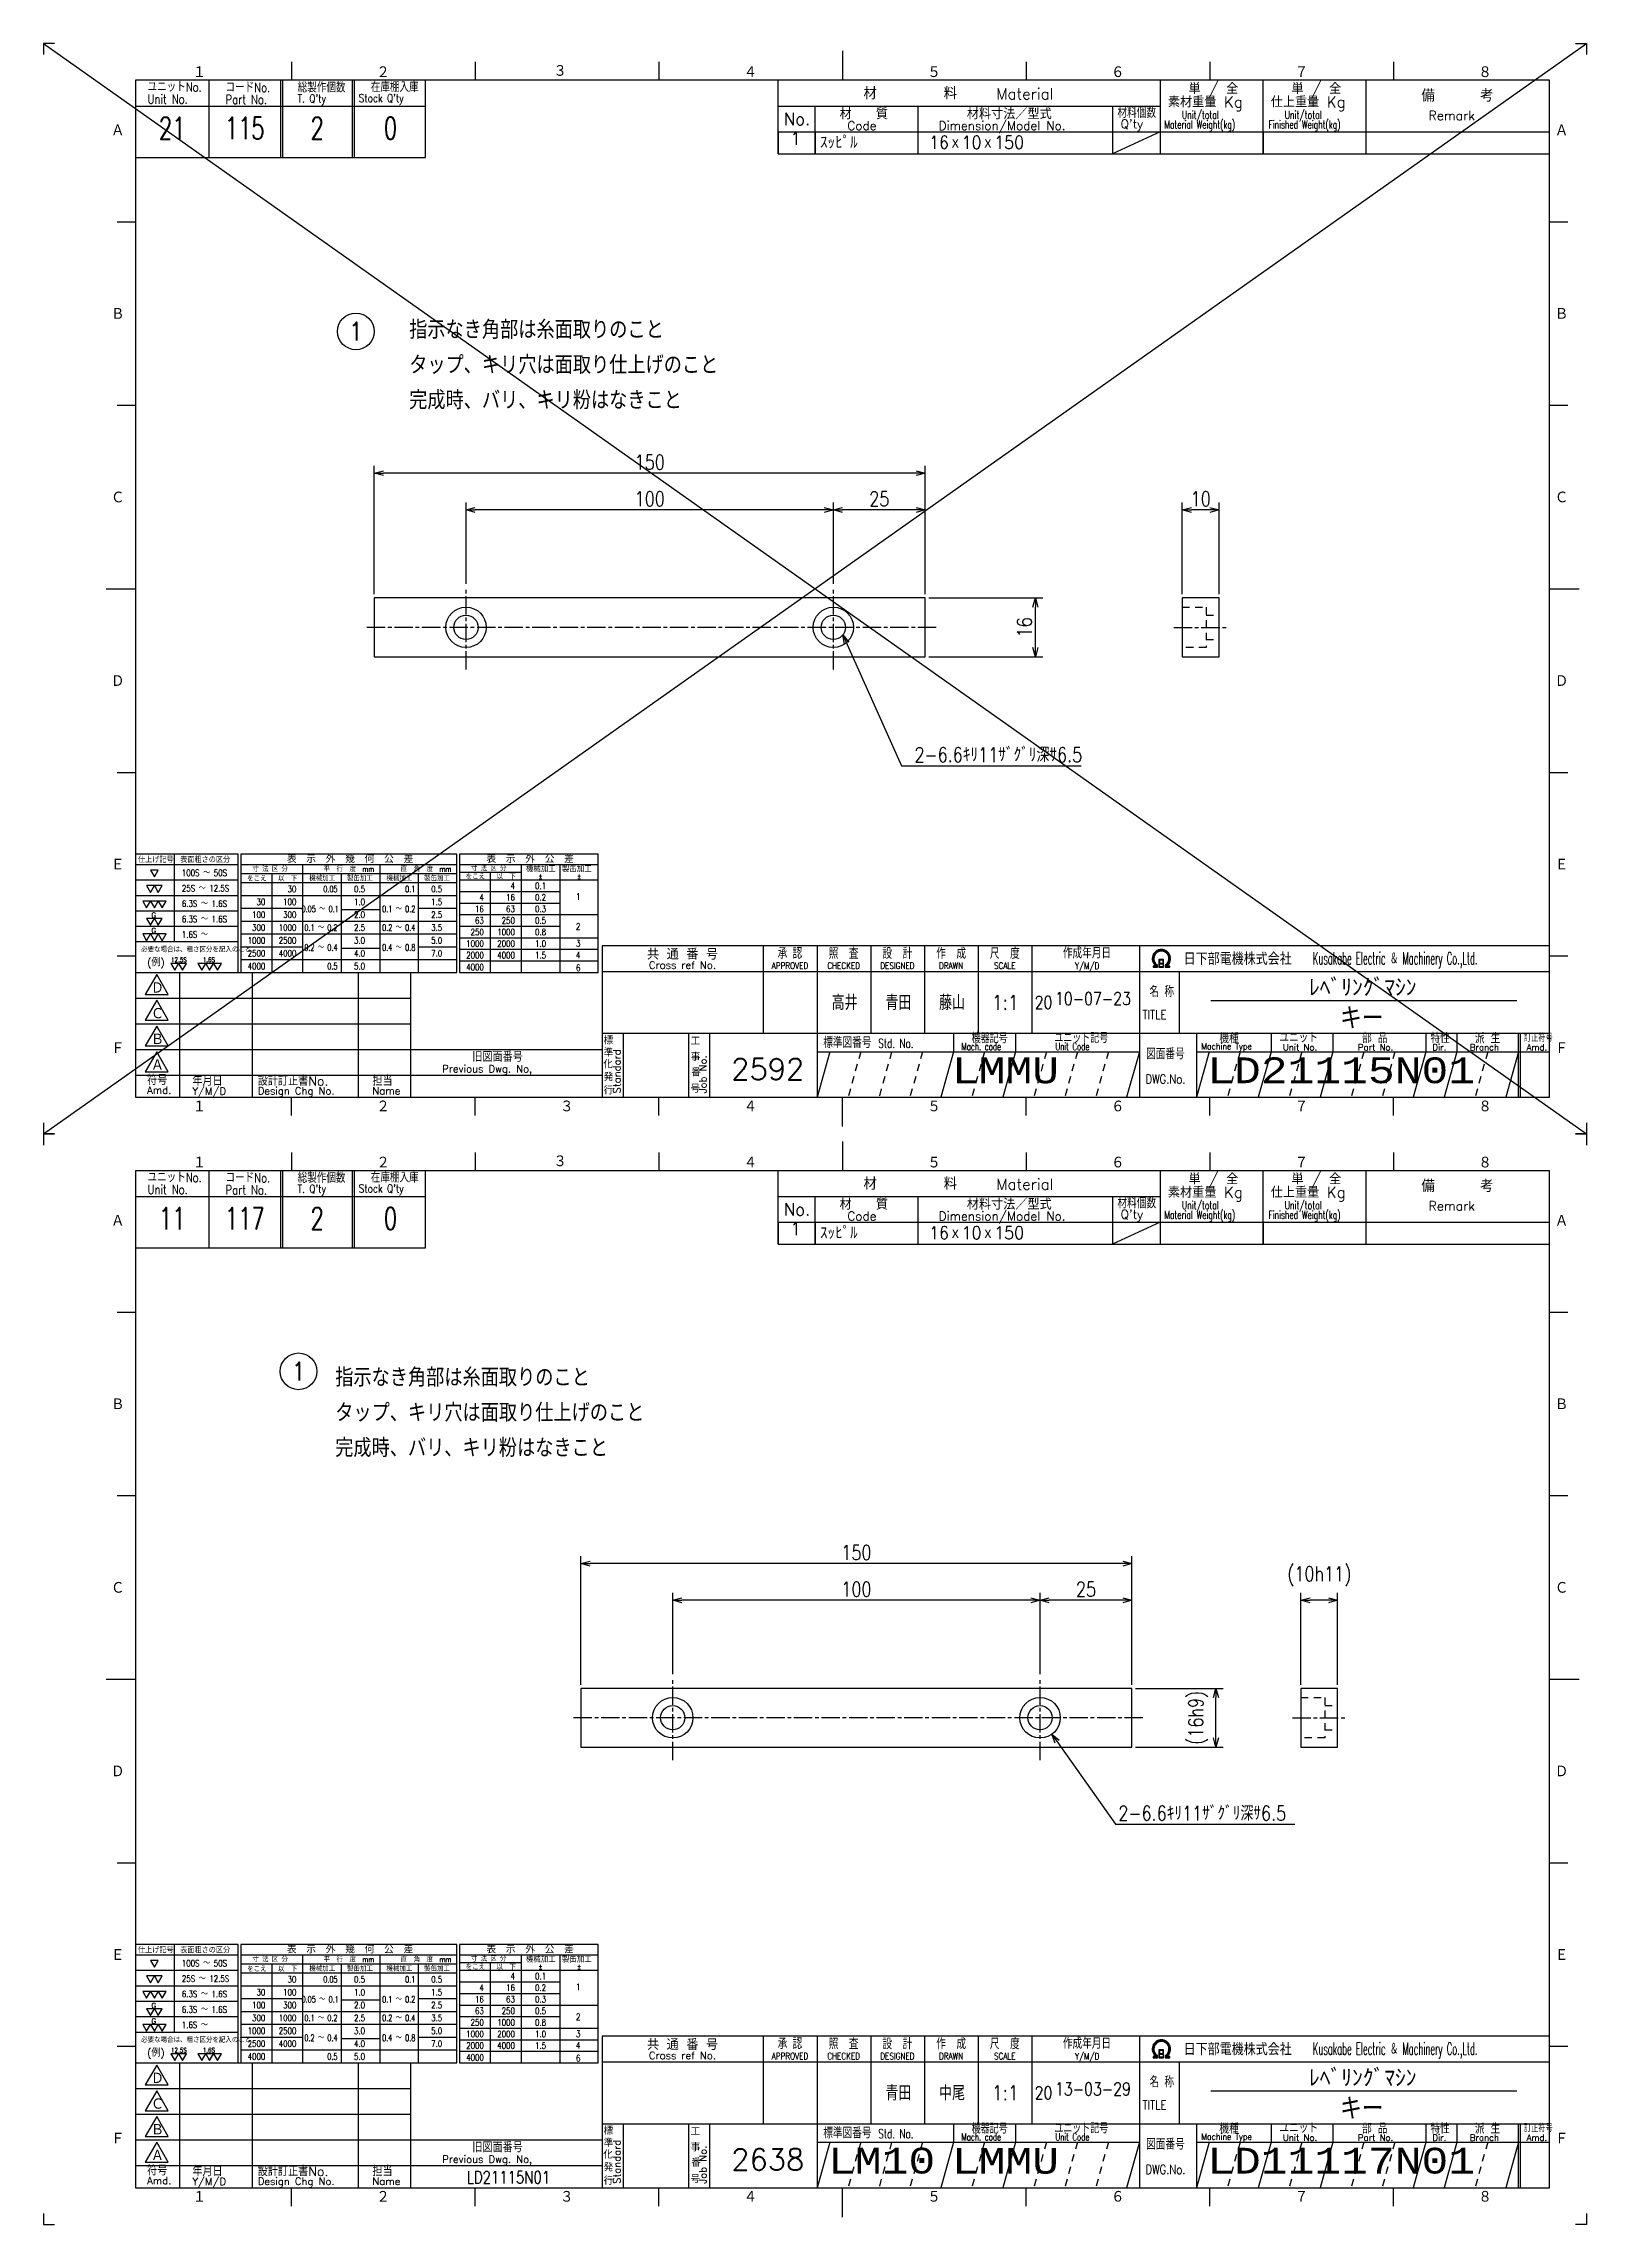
# Model space of a CAD drawing. Extents: x 0 to 420, y 0 to 594.
import ezdxf
from ezdxf.enums import TextEntityAlignment as Align

# ---------------------------------------------------------------- set-up
doc = ezdxf.new("R2010")
doc.units = 0
doc.linetypes.add('GEN3A', pattern=[3.5, 2, -1.5])
doc.linetypes.add('GEN7A', pattern=[7.5, 5, -0.75, 1, -0.75])
doc.layers.get('0').update_dxf_attribs({"linetype": 'CONTINUOUS'})
doc.layers.get('DEFPOINTS').update_dxf_attribs({"linetype": 'CONTINUOUS'})
for name, color, linetype in [('2', 5, 'CONTINUOUS'), ('3A', 6, 'GEN3A'), ('4', 3, 'CONTINUOUS'), ('5', 3, 'CONTINUOUS'), ('6', 52, 'CONTINUOUS'), ('7A', 4, 'GEN7A'), ('RAHM2', 1, 'CONTINUOUS'), ('RAHM3', 52, 'CONTINUOUS')]:
    doc.layers.add(name, color=color, linetype=linetype)
doc.styles.add('DIMENSION', font='monotxt.shx', dxfattribs={"bigfont": 'bigfont.shx'})
doc.styles.get("Standard").update_dxf_attribs({"font": 'romans.shx', "width": 0.8, "bigfont": 'extfont.shx'})
doc.dimstyles.new('GEN-ISO', dxfattribs={"dimtxt": 4, "dimasz": 2.5, "dimexe": 2, "dimexo": 1, "dimgap": 1, "dimtad": 3, "dimdec": 3, "dimrnd": 0.001, "dimdsep": 46, "dimtxsty": 'Standard', "dimblk": 'OPEN30', "dimcen": 0, "dimclrt": 52, "dimadec": 0, "dimazin": 0, "dimtp": 0.1, "dimtm": 0.1, "dimtfac": 0.6, "dimtdec": 3, "dimtmove": 2, "dimatfit": 3, "dimldrblk": 'OPEN30', "dimfxl": 1, "dimarcsym": 0})

# ---------------------------------------------------------------- blocks, each defined once
blk = doc.blocks.new('1A3ﾌﾞﾋﾝ')
at = {"layer": 'RAHM2', "color": 5, "linetype": 'Continuous'}
for p, q in [((3, 297), (0, 297)), ((0, 297), (0, 294)), ((417, 297), (420, 297)), ((420, 297), (420, 294)), ((67.5, 292), (67.5, 287)), ((117.5, 292), (117.5, 287)), ((167.5, 292), (167.5, 287)), ((217.5, 295), (217.5, 287)), ((267.5, 292), (267.5, 287)), ((317.5, 292), (317.5, 287)), ((367.5, 292), (367.5, 287)), ((410, 287), (25, 287)), ((25, 287), (25, 10)), ((104, 266), (104, 287)), ((410, 10), (410, 287)), ((25, 266), (64.5, 266)), ((64.5, 266), (104, 266)), ((20, 248.5), (25, 248.5)), ((410, 248.5), (415, 248.5)), ((20, 198.5), (25, 198.5)), ((410, 198.5), (415, 198.5)), ((17, 148.5), (25, 148.5)), ((410, 148.5), (418, 148.5)), ((20, 98.5), (25, 98.5)), ((410, 98.5), (415, 98.5)), ((20, 48.5), (25, 48.5)), ((410, 48.5), (415, 48.5)), ((25, 10), (410, 10)), ((67.5, 5), (67.5, 10)), ((117.5, 5), (117.5, 10)), ((217.5, 2), (217.5, 10)), ((267.5, 5), (267.5, 10)), ((317.5, 5), (317.5, 10)), ((367.5, 5), (367.5, 10)), ((0, 3), (0, 0)), ((0, 0), (3, 0)), ((420, 0), (417, 0)), ((420, 3), (420, 0))]:
    blk.add_line(p, q, dxfattribs=at)
at = {"layer": 'RAHM2', "color": 7, "linetype": 'Continuous'}
for p, q in [((45, 287), (45, 266)), ((64.5, 287), (64.5, 266)), ((65, 287), (65, 266)), ((84, 287), (84, 266)), ((84.5, 287), (84.5, 266)), ((200, 267), (200, 287)), ((304, 287), (304, 267)), ((332, 267), (332, 287)), ((360, 287), (360, 267)), ((25, 280), (64.5, 280)), ((64.5, 280), (104, 280)), ((200, 280), (304, 280)), ((210, 267), (210, 280)), ((238, 280), (238, 267)), ((291, 280), (291, 267)), ((200, 273), (410, 273)), ((200, 267), (410, 267)), ((195.93, 51.26), (195.93, 27.42)), ((210.55, 51.26), (210.55, 10)), ((225.18, 51.26), (225.18, 27.42)), ((239.8, 51.26), (239.8, 27.42)), ((254.43, 51.26), (254.43, 27.42)), ((269.05, 51.26), (269.05, 27.42)), ((298.3, 51.26), (298.3, 10)), ((25, 44), (100, 44)), ((37, 44), (37, 10)), ((56.8, 44), (56.8, 10)), ((85.6, 44), (85.6, 10)), ((100, 10), (100, 44)), ((152.05, 44.26), (410, 44.26)), ((269.05, 44.26), (269.05, 27.42)), ((298.3, 44.26), (298.3, 44.26)), ((309.17, 44.26), (309.17, 27.42)), ((25, 37), (100, 37)), ((25, 30), (100, 30)), ((152.05, 27.42), (410, 27.42)), ((157.77, 27.42), (157.77, 10)), ((175.59, 27.42), (175.59, 10)), ((181.3, 27.42), (181.3, 10)), ((247.73, 27.42), (247.73, 22.42)), ((264.59, 27.42), (264.59, 22.42)), ((313.83, 27.42), (313.83, 10)), ((334.15, 27.42), (334.15, 22.42)), ((351, 27.42), (351, 22.42)), ((376.29, 27.42), (376.29, 22.42)), ((384.72, 27.42), (384.72, 22.42)), ((401.57, 10), (401.57, 27.42)), ((402.07, 10), (402.07, 27.42)), ((25, 23), (100, 23)), ((100, 23), (152.05, 23)), ((210.55, 22.42), (298.3, 22.42)), ((313.83, 22.42), (410, 22.42)), ((25, 16), (100, 16)), ((100, 16), (152.05, 16)), ((167.5, 5), (167.5, 10))]:
    blk.add_line(p, q, dxfattribs=at)
at = {"layer": 'RAHM2', "color": 3, "linetype": 'Continuous'}
for p, q in [((317.73, 36.35), (401.03, 36.35)), ((214.02, 22.42), (210.55, 10)), ((247.73, 22.42), (244.26, 10)), ((264.59, 22.42), (261.12, 10)), ((298.3, 22.42), (294.83, 10)), ((334.15, 22.42), (330.68, 10)), ((351, 22.42), (347.54, 10)), ((376.29, 22.42), (372.82, 10)), ((384.72, 22.42), (381.25, 10))]:
    blk.add_line(p, q, dxfattribs=at)
at = {"layer": 'RAHM2', "color": 3, "linetype": 'GEN3A'}
for p, q in [((222.44, 22.42), (218.98, 10)), ((230.87, 22.42), (227.41, 10)), ((239.3, 22.42), (235.84, 10)), ((256.16, 22.42), (252.69, 10)), ((273.01, 22.42), (269.55, 10)), ((281.44, 22.42), (277.98, 10)), ((289.87, 22.42), (286.41, 10)), ((325.72, 22.42), (322.25, 10)), ((342.57, 22.42), (339.11, 10)), ((359.43, 22.42), (355.97, 10)), ((367.86, 22.42), (364.39, 10)), ((393.14, 22.42), (389.68, 10))]:
    blk.add_line(p, q, dxfattribs=at)
at = {"layer": 'RAHM2', "color": 5, "linetype": 'Continuous'}
blk.add_lwpolyline([(410, 51.26), (152.05, 51.26), (152.05, 10)], dxfattribs=at)
at = {"layer": 'RAHM2', "color": 7, "linetype": 'Continuous'}
for points in [[(30.79, 43.41), (27.65, 37.97), (33.92, 37.97)], [(30.79, 36.41), (27.65, 30.97), (33.92, 30.97)], [(30.79, 29.41), (27.65, 23.97), (33.92, 23.97)], [(30.79, 22.41), (27.65, 16.97), (33.92, 16.97)]]:
    blk.add_lwpolyline(points, close=True, dxfattribs=at)
for points in [[(302.02, 45.4), (303.22, 45.4), (303.22, 46.01)], [(302.02, 45.58), (302.97, 45.58), (302.97, 45.91)], [(302.72, 45.82), (302.72, 45.75), (302.02, 45.75), (302.02, 45.4)], [(303.62, 47.51), (303.62, 45.4), (304.92, 45.4), (304.92, 47.51), (303.62, 47.51)], [(303.77, 47.36), (303.77, 46.53), (304.77, 46.53), (304.77, 47.36), (303.77, 47.36)], [(304.77, 46.38), (304.77, 45.55), (303.77, 45.55), (303.77, 46.38), (304.77, 46.38)], [(305.32, 45.98), (305.32, 45.4), (306.58, 45.4), (306.58, 45.75), (305.85, 45.75), (305.85, 45.8)], [(305.57, 45.87), (305.57, 45.58), (306.58, 45.58)]]:
    blk.add_lwpolyline(points, dxfattribs=at)
at = {"layer": 'RAHM2', "color": 3, "linetype": 'Continuous'}
for points in [[(317.29, 22.42), (313.83, 10)], [(401.57, 22.42), (401.57, 22.42), (398.11, 10)]]:
    blk.add_lwpolyline(points, dxfattribs=at)
at = {"layer": 'RAHM2', "color": 7, "linetype": 'Continuous'}
for radius, start, end in [(2.5, 308.27062, 230.89517), (2.28, 303.99488, 234.40132), (2.06, 299.8294, 238.47562)]:
    blk.add_arc((304.3, 47.76), radius, start, end, dxfattribs=at)
at = {"layer": 'RAHM2', "color": 5, "linetype": 'Continuous'}
blk.add_text('３', height=3.31, dxfattribs=at).set_placement((140.6, 289.58), align=Align.MIDDLE)
at = {"layer": 'RAHM2', "color": 7, "linetype": 'Continuous'}
for s, height, width, p in [('ユニットNo.', 2.5, 0.8, (28.29, 283.92)), ('コードNo.', 2.5, 0.8, (49.52, 283.81)), ('総製作個数', 2.5, 0.8, (69.17, 283.72)), ('在庫棚入庫', 2.5, 0.8, (89.08, 283.82)), ('Unit No.', 2.5, 0.8, (28.29, 280.64)), ('Part No.', 2.5, 0.8, (49.52, 280.53)), ("T. Q'ty", 2.2, 0.8, (69.17, 280.96)), ("Stock Q'ty", 2.2, 0.8, (85.8, 281.06)), ('材料個数', 3, 0.8, (292.32, 276.75)), ('Material Weight(kg)', 2.2, 0.68, (305.1, 273.86)), ('Unit/total', 2.2, 0.7, (309.86, 276.49)), ('Finished Weight(kg)', 2.2, 0.68, (333.46, 273.86)), ('Unit/total', 2.2, 0.7, (337.86, 276.49)), ('作成年月日', 3, 0.7, (277.49, 47.82)), ('Kusakabe Electric ＆ Machinery Co.,Ltd.', 3.3108, 0.5, (345.56, 46.19)), ('Y/M/D', 1.8, 0.8, (280.79, 44.87)), ('20', 3.5, 0.8, (269.81, 34.08)), ('名 称', 3, 0.7, (301.06, 37.33)), ('TITLE', 2.5, 0.8, (299.18, 31.25)), ('標準図番号', 3, 0.7, (212.26, 23.44)), ('Std. No.', 2.5, 0.7, (227.23, 23.44)), ('Mach. code', 2, 0.7, (249.86, 22.83)), ('機器記号', 2.5, 0.7, (252.65, 24.77)), ('ユニット記号', 2.5, 0.7, (275.14, 24.85)), ('Unit Code', 2, 0.7, (275.45, 22.83)), ('Machine Type', 1.7, 0.9, (315.15, 23.05)), ('訂正符号', 2, 0.7, (403.01, 25.16)), ('図面番号', 3, 0.7, (300.15, 20.37))]:
    blk.add_text(s, height=height, dxfattribs=dict(at, width=width)).set_placement(p)
at = {"layer": 'RAHM2', "color": 5, "linetype": 'Continuous'}
for s, p in [('１', (40.6, 287.58)), ('２', (90.6, 287.58)), ('４', (190.6, 287.58)), ('５', (240.6, 287.58)), ('６', (290.6, 287.58)), ('７', (340.6, 287.58)), ('８', (390.6, 287.58)), ('Ａ', (18.36, 271.74)), ('Ａ', (411.44, 271.74)), ('Ｂ', (18.36, 221.74)), ('Ｂ', (411.44, 221.74)), ('Ｃ', (18.36, 171.74)), ('Ｃ', (411.44, 171.74)), ('Ｄ', (18.36, 121.74)), ('Ｄ', (411.44, 121.74)), ('Ｅ', (18.36, 71.74)), ('Ｅ', (411.44, 71.74)), ('Ｆ', (18.36, 21.74)), ('Ｆ', (411.44, 21.74)), ('１', (40.6, 5.87)), ('２', (90.6, 5.87)), ('３', (140.6, 5.87)), ('４', (190.6, 5.87)), ('５', (240.6, 5.87)), ('６', (290.6, 5.87)), ('７', (340.6, 5.87)), ('８', (390.6, 5.87))]:
    blk.add_text(s, height=3.31, dxfattribs=at).set_placement(p)
at = {"layer": 'RAHM2', "color": 7, "linetype": 'Continuous'}
for s, height, p in [('材\u3000\u3000\u3000\u3000\u3000料', 3.311, (223.18, 281.82)), ('単 / 全', 3, (311.71, 283.26)), ('単 / 全', 3, (339.71, 283.26)), ('材\u3000\u3000質', 3, (216.68, 276.39)), ('材料寸法／型式', 3, (251.33, 276.39)), ('Material', 3, (259.34, 281.82)), ('素材重量 Kg', 3, (306.08, 279.63)), ('仕上重量 Kg', 3, (334.08, 279.63)), ('備     考', 3.311, (375.08, 281.21)), ('No.', 3.311, (201.5, 274.82)), ('Code', 2.4, (218.82, 273.45)), ('Dimension/Model No.', 2.4, (243.65, 273.45)), ("Q'ty", 2.4, (293.19, 273.93)), ('Remark', 2.5, (377.03, 276.16)), ('Ｄ', 3.2, (29.23, 38.2)), ('Ｃ', 3.2, (29.23, 31.2)), ('Ｂ', 3.2, (29.23, 24.2)), ('標', 2, (152.44, 24.43)), ('工', 2, (176.15, 24.24)), ('機種', 2.4, (320.08, 24.76)), ('ユニット', 2.4, (336.39, 24.96)), ('Unit No.', 1.7, (337.39, 22.76)), ('Part No.', 1.7, (357.81, 22.76)), ('部 品', 2.4, (358.93, 24.79)), ('特性', 2.4, (377.55, 24.78)), ('Dir.', 1.7, (378.09, 22.76)), ('Branch', 1.7, (388.28, 22.76)), ('派 生', 2.4, (389.65, 24.72)), ('Amd.', 1.7, (403.74, 22.76)), ('Ａ', 3.2, (29.23, 17.2)), ('Previous Dwg. No,', 2, (108.5, 16.75)), ('旧図面番号', 2.5, (116.71, 19.69)), ('化', 2, (152.37, 17.95)), ('準', 2, (152.47, 21.11)), ('事', 2, (176.17, 19.92)), ('番', 2, (176.31, 15.76)), ('Amd.', 2, (28.17, 10.93)), ('符号', 2.5, (28.17, 13.37)), ('Y/M/D', 2, (40.49, 10.7)), ('年月日', 2.5, (40.49, 13.14)), ('設計訂正書No.', 2.5, (58.29, 13.18)), ('Design Chg No.', 2, (58.29, 10.75)), ('担当', 2.5, (89.5, 13.18)), ('Name', 2, (89.5, 10.75)), ('行', 2, (152.46, 10.82)), ('発', 2, (152.46, 14.47)), ('号', 2, (176.11, 11.28))]:
    blk.add_text(s, height=height, dxfattribs=at).set_placement(p)
for s, height, p in [('共 通 番 号', 3, (173.93, 49.14)), ('Cross ref No.', 2, (173.93, 46.01))]:
    blk.add_text(s, height=height, dxfattribs=at).set_placement(p, align=Align.MIDDLE)
for s, height, width, p in [('承 認', 3, 0.7, (203.18, 49.35)), ('照  査', 3, 0.7, (217.8, 49.35)), ('設  計', 3, 0.7, (232.43, 49.35)), ('作  成', 3, 0.7, (247.05, 49.35)), ('尺  度', 3, 0.7, (261.67, 49.35)), ('APPROVED', 1.8, 0.8, (203.18, 45.85)), ('CHECKED', 1.8, 0.8, (217.8, 45.85)), ('DESIGNED', 1.8, 0.8, (232.43, 45.85)), ('DRAWN', 1.8, 0.8, (247.05, 45.85)), ('SCALE', 1.8, 0.8, (261.67, 45.85)), ('DWG.No.', 2.5, 0.8, (305.41, 14.96))]:
    blk.add_text(s, height=height, dxfattribs=dict(at, width=width)).set_placement(p, align=Align.MIDDLE)
at = {"layer": 'RAHM2', "color": 7, "linetype": 'Continuous', "width": 0.844147}
blk.add_text('日下部電機株式会社', height=3.311, dxfattribs=at).set_placement((310.35, 46.06), (339.79, 46.06), align=Align.FIT)
at = {"layer": 'RAHM2', "color": 7, "linetype": 'Continuous'}
for s, p in [('Standard', (157.07, 11.05)), ('Job No.', (180.5, 11.05))]:
    blk.add_text(s, height=2, rotation=90, dxfattribs=at).set_placement(p)
at = {"layer": 'RAHM2', "color": 5, "linetype": 'Continuous', "width": 0.7}
for tag, p in [('HEADER3', (35, 274.01)), ('HEADER4', (54.75, 274)), ('HEADER15', (74.49, 274)), ('HEADER16', (94.43, 274))]:
    blk.add_attdef(tag, text='', height=6, dxfattribs=at).set_placement(p, align=Align.MIDDLE)
at = {"layer": 'RAHM2', "color": 7, "linetype": 'Continuous'}
blk.add_attdef('HEADER5', text='', height=2.5, dxfattribs=at).set_placement((63.69, 267.1), align=Align.BOTTOM_RIGHT)
for tag, height, width, p in [('HEADER25', 3.2, 0.63, (46.91, 40.38)), ('HEADER23', 3.33, 0.8, (71.4, 40.2)), ('HEADER24', 3.5, 0.8, (92.57, 40.22)), ('HEADER1', 5, 0.9, (359.12, 40.15)), ('HEADER7', 5, 0.8, (174.38, 35.8)), ('GEN-TITLE-SCA', 4, 0.85, (261.79, 35.85)), ('HEADER22', 3.2, 0.63, (46.91, 33.38)), ('HEADER20', 3.33, 0.8, (71.4, 33.2)), ('HEADER21', 3.5, 0.8, (92.57, 33.22)), ('HEADER2', 6, 0.9, (358.89, 31.68)), ('HEADER19', 3.2, 0.63, (46.91, 26.38)), ('HEADER17', 3.33, 0.8, (71.4, 26.2)), ('HEADER18', 3.5, 0.8, (92.57, 26.22)), ('HEADER11', 3.2, 0.63, (46.91, 19.38)), ('HEADER9', 3.33, 0.8, (71.4, 19.2)), ('HEADER10', 3.5, 0.8, (92.57, 19.22)), ('HEADER14', 3.31, 0.8, (126.54, 12.82))]:
    blk.add_attdef(tag, text='', height=height, dxfattribs=dict(at, width=width)).set_placement(p, align=Align.MIDDLE)
at = {"layer": 'RAHM2', "color": 7, "linetype": 'Continuous', "width": 0.8}
blk.add_attdef('GEN-TITLE-DAT', text='', height=3.5, dxfattribs=at).set_placement((275.35, 34.1), align=Align.BOTTOM_LEFT)
at = {"layer": 'RAHM2', "color": 5, "linetype": 'Continuous'}
blk.add_attdef('HEADER6', text='', height=5.8, dxfattribs=at).set_placement((207.09, 13.03), align=Align.BOTTOM_RIGHT)
at = {"layer": 'RAHM2', "color": 5, "linetype": 'Continuous', "style": 'DIMENSION', "width": 1.2}
for tag, p in [('HEADER13', (213.56, 11.75)), ('HEADER12', (247.26, 11.72)), ('GEN-TITLE-DWG', (316.79, 11.74))]:
    blk.add_attdef(tag, text='', height=7.02, dxfattribs=at).set_placement(p, align=Align.BOTTOM_LEFT)
at = {"layer": 'RAHM2', "color": 5, "linetype": 'Continuous', "style": 'DIMENSION'}
blk.add_attdef('HEADER8', text='', height=7.02, dxfattribs=at).set_placement((408.58, 11.71), align=Align.BOTTOM_RIGHT)
blk = doc.blocks.new('_Open30')
at = {"color": 0, "linetype": 'ByBlock', "lineweight": -2}
for p, q in [((-1, 0.27), (0, 0)), ((0, 0), (-1, -0.27)), ((0, 0), (-1, 0))]:
    blk.add_line(p, q, dxfattribs=at)
blk = doc.blocks.new('*D4')
at = {"layer": '5', "color": 0, "lineweight": -2, "transparency": 16777216}
for p, q in [((342.28, 147), (342.28, 172)), ((349.78, 170), (344.78, 170)), ((352.28, 147), (352.28, 172))]:
    blk.add_line(p, q, dxfattribs=at)
at = {"layer": 'DEFPOINTS', "color": 0, "transparency": 16777216}
for p in [(342.28, 170), (342.28, 146), (352.28, 146)]:
    blk.add_point(p, dxfattribs=at)
at = {"layer": '5', "color": 0, "lineweight": -2, "transparency": 16777216, "xscale": 2.5, "yscale": 2.5, "zscale": 2.5, "rotation": 180}
blk.add_blockref('_Open30', (342.28, 170), dxfattribs=at)
at = {"layer": '5', "color": 0, "lineweight": -2, "transparency": 16777216, "xscale": 2.5, "yscale": 2.5, "zscale": 2.5}
blk.add_blockref('_Open30', (352.28, 170), dxfattribs=at)
at = {"layer": '5', "color": 52, "transparency": 16777216, "insert": (347.28, 176.55), "char_height": 4, "attachment_point": 5}
blk.add_mtext('(10h11)', dxfattribs=at)
blk = doc.blocks.new('*D5')
at = {"layer": '5', "color": 0, "lineweight": -2, "transparency": 16777216}
for p, q in [((297.27, 146), (321.15, 146)), ((319.15, 132.5), (319.15, 143.5)), ((297.27, 130), (321.15, 130))]:
    blk.add_line(p, q, dxfattribs=at)
at = {"layer": 'DEFPOINTS', "color": 0, "transparency": 16777216}
for p in [(296.27, 146), (319.15, 146), (296.27, 130)]:
    blk.add_point(p, dxfattribs=at)
at = {"layer": '5', "color": 0, "lineweight": -2, "transparency": 16777216, "xscale": 2.5, "yscale": 2.5, "zscale": 2.5}
for p, rotation in [((319.15, 146), 90), ((319.15, 130), 270)]:
    blk.add_blockref('_Open30', p, dxfattribs=dict(at, rotation=rotation))
at = {"layer": '5', "color": 52, "transparency": 16777216, "insert": (314.32, 138), "char_height": 4, "attachment_point": 5, "rotation": 90}
blk.add_mtext('(16h9)', dxfattribs=at)
blk = doc.blocks.new('*D6')
at = {"layer": '5', "color": 0, "lineweight": -2, "transparency": 16777216}
for p, q in [((271.27, 149.85), (271.27, 172)), ((293.77, 170), (273.77, 170)), ((296.27, 147), (296.27, 172))]:
    blk.add_line(p, q, dxfattribs=at)
at = {"layer": 'DEFPOINTS', "color": 0, "transparency": 16777216}
for p in [(271.27, 170), (271.27, 148.85), (296.27, 146)]:
    blk.add_point(p, dxfattribs=at)
at = {"layer": '5', "color": 0, "lineweight": -2, "transparency": 16777216, "xscale": 2.5, "yscale": 2.5, "zscale": 2.5, "rotation": 180}
blk.add_blockref('_Open30', (271.27, 170), dxfattribs=at)
at = {"layer": '5', "color": 0, "lineweight": -2, "transparency": 16777216, "xscale": 2.5, "yscale": 2.5, "zscale": 2.5}
blk.add_blockref('_Open30', (296.27, 170), dxfattribs=at)
at = {"layer": '5', "color": 52, "transparency": 16777216, "insert": (283.77, 173), "char_height": 4, "attachment_point": 5}
blk.add_mtext('25', dxfattribs=at)
blk = doc.blocks.new('*D7')
at = {"layer": '5', "color": 0, "lineweight": -2, "transparency": 16777216}
for p, q in [((171.27, 149.85), (171.27, 172)), ((268.77, 170), (173.77, 170))]:
    blk.add_line(p, q, dxfattribs=at)
at = {"layer": 'DEFPOINTS', "color": 0, "transparency": 16777216}
for p in [(171.27, 170), (171.27, 148.85), (271.27, 148.85)]:
    blk.add_point(p, dxfattribs=at)
at = {"layer": '5', "color": 0, "lineweight": -2, "transparency": 16777216, "xscale": 2.5, "yscale": 2.5, "zscale": 2.5, "rotation": 180}
blk.add_blockref('_Open30', (171.27, 170), dxfattribs=at)
at = {"layer": '5', "color": 0, "lineweight": -2, "transparency": 16777216, "xscale": 2.5, "yscale": 2.5, "zscale": 2.5}
blk.add_blockref('_Open30', (271.27, 170), dxfattribs=at)
at = {"layer": '5', "color": 52, "transparency": 16777216, "insert": (221.27, 173), "char_height": 4, "attachment_point": 5}
blk.add_mtext('100', dxfattribs=at)
blk = doc.blocks.new('*D8')
at = {"layer": '5', "color": 0, "lineweight": -2, "transparency": 16777216}
for p, q in [((146.27, 147), (146.27, 182)), ((293.77, 180), (148.77, 180)), ((296.27, 147), (296.27, 182))]:
    blk.add_line(p, q, dxfattribs=at)
at = {"layer": 'DEFPOINTS', "color": 0, "transparency": 16777216}
for p in [(146.27, 180), (146.27, 146), (296.27, 146)]:
    blk.add_point(p, dxfattribs=at)
at = {"layer": '5', "color": 0, "lineweight": -2, "transparency": 16777216, "xscale": 2.5, "yscale": 2.5, "zscale": 2.5, "rotation": 180}
blk.add_blockref('_Open30', (146.27, 180), dxfattribs=at)
at = {"layer": '5', "color": 0, "lineweight": -2, "transparency": 16777216, "xscale": 2.5, "yscale": 2.5, "zscale": 2.5}
blk.add_blockref('_Open30', (296.27, 180), dxfattribs=at)
at = {"layer": '5', "color": 52, "transparency": 16777216, "insert": (221.27, 183), "char_height": 4, "attachment_point": 5}
blk.add_mtext('150', dxfattribs=at)
blk = doc.blocks.new('STDBUHIN')
at = {"color": 7}
for p, q in [((0, 0), (0, -6)), ((10, 0), (10, -6)), ((38, 0), (38, -6)), ((91, 0), (91, -6)), ((104, 0), (104, -6)), ((132, 0), (132, -6)), ((160, 0), (160, -6)), ((0, -6), (210, -6))]:
    blk.add_line(p, q, dxfattribs=at)
at = {"layer": 'RAHM3', "color": 7, "width": 0.9}
for tag, p in [('1GENST', (4.710911, -4.609434)), ('4GENST', (96.434633, -4.658422)), ('5GENST', (118, -4.729)), ('6GENST', (146, -4.729))]:
    blk.add_attdef(tag, text='', height=3.5, dxfattribs=at).set_placement(p, align=Align.BOTTOM_CENTER)
at = {"layer": 'RAHM3', "color": 7}
for tag, p, width in [('2GENST', (11.373533, -4.658422), 0.8), ('3GENST', (41.070972, -4.658422), 0.8), ('7GENST', (162.759538, -4.671383), 0.9)]:
    blk.add_attdef(tag, p, '', height=3.5, dxfattribs=dict(at, width=width))
blk = doc.blocks.new('GENBALLOON1')
blk.add_circle((0, 0), 5)
at = {"flags": 1}
blk.add_attdef('GEN_PARENT', text='', height=2.5, dxfattribs=at).set_placement((0, 0), align=Align.MIDDLE)
blk.add_attdef('REF_NO', text='', height=3.5).set_placement((0, 0), align=Align.MIDDLE)
at = {"color": 7, "flags": 1}
for tag, p in [('5GENINF', (6.43, 0.96)), ('6GENINF', (6.43, 0.63)), ('7GENINF', (6.43, 0.3)), ('8GENINF', (6.43, -0.04)), ('9GENINF', (6.43, -0.37)), ('3GENINF', (6.43, -2.34)), ('4GENINF', (6.43, -2.67)), ('20GENINF', (6.43, -4.7)), ('21GENINF', (6.43, -5.04)), ('22GENINF', (6.43, -5.37)), ('10GENINF', (6.43, -0.7)), ('11GENINF', (6.43, -1)), ('12GENINF', (6.43, -1.34)), ('13GENINF', (6.43, -1.67)), ('14GENINF', (6.43, -2)), ('15GENINF', (6.43, -3)), ('16GENINF', (6.43, -3.34)), ('17GENINF', (6.43, -3.7)), ('18GENINF', (6.43, -4.04)), ('19GENINF', (6.43, -4.37))]:
    blk.add_attdef(tag, p, '', height=0.2, dxfattribs=at)
blk = doc.blocks.new('A$C5A681D18')
for p, q in [((10.5, 32.2), (10.5, 8.4)), ((0, 29.4), (28, 29.4)), ((28.7, 29.4), (87.5, 29.4)), ((28.7, 26.95), (87.5, 26.95)), ((28.7, 24.5), (87.5, 24.5)), ((37.1, 26.95), (37.1, 0)), ((45.5, 29.4), (45.5, 0)), ((56, 26.95), (56, 0)), ((66.5, 29.4), (66.5, 0)), ((77, 26.95), (77, 0)), ((88.2, 29.4), (126, 29.4)), ((88.2, 27.3), (105, 27.3)), ((88.2, 25.2), (126, 25.2)), ((96.6, 27.3), (96.6, 0)), ((105, 29.4), (105, 0)), ((115.5, 29.4), (115.5, 0)), ((0, 8.4), (28, 8.4))]:
    blk.add_line(p, q)
for points in [[(5.16, 26.02), (6.22, 27.86), (4.1, 27.86), (5.16, 26.02)], [(3.04, 17.62), (4.1, 19.46), (1.98, 19.46), (3.04, 17.62)], [(4.1, 21.82), (5.16, 23.66), (3.04, 23.66), (4.1, 21.82)], [(5.16, 17.62), (6.22, 19.46), (4.1, 19.46), (5.16, 17.62)], [(6.22, 21.82), (7.28, 23.66), (5.16, 23.66), (6.22, 21.82)], [(7.28, 17.62), (8.35, 19.46), (6.22, 19.46), (7.28, 17.62)], [(4.1, 12.86), (5.16, 14.69), (3.04, 14.69), (4.1, 12.86)], [(6.22, 12.86), (7.28, 14.69), (5.16, 14.69), (6.22, 12.86)], [(3.04, 8.66), (4.1, 10.49), (1.98, 10.49), (3.04, 8.66)], [(5.16, 8.66), (6.22, 10.49), (4.1, 10.49), (5.16, 8.66)], [(7.28, 8.66), (8.35, 10.49), (6.22, 10.49), (7.28, 8.66)], [(10.7, 0.61), (11.76, 2.45), (9.63, 2.45), (10.7, 0.61)], [(12.82, 0.61), (13.88, 2.45), (11.76, 2.45), (12.82, 0.61)], [(18.07, 0.61), (19.13, 2.45), (17.01, 2.45), (18.07, 0.61)], [(20.19, 0.61), (21.26, 2.45), (19.13, 2.45), (20.19, 0.61)], [(22.32, 0.61), (23.38, 2.45), (21.26, 2.45), (22.32, 0.61)]]:
    blk.add_lwpolyline(points, close=True)
at = {"layer": '2'}
for points in [[(0, 0), (28, 0), (28, 32.2), (0, 32.2)], [(28.7, 0), (87.5, 0), (87.5, 32.2), (28.7, 32.2)], [(88.2, 0), (126, 0), (126, 32.2), (88.2, 32.2)]]:
    blk.add_lwpolyline(points, close=True, dxfattribs=at)
at = {"layer": '4'}
for p, q in [((0, 25.2), (28, 25.2)), ((0, 21), (28, 21)), ((28.7, 21), (87.5, 21)), ((88.2, 22.05), (115.5, 22.05)), ((88.2, 18.9), (115.5, 18.9)), ((0, 16.8), (28, 16.8)), ((0, 12.6), (28, 12.6)), ((28.7, 17.5), (45.5, 17.5)), ((28.7, 14), (87.5, 14)), ((56, 17.15), (66.5, 17.15)), ((77, 17.5), (87.5, 17.5)), ((88.2, 15.75), (126, 15.75)), ((88.2, 12.6), (115.5, 12.6)), ((28.7, 10.5), (87.5, 10.5)), ((28.7, 7), (45.5, 7)), ((56, 6.65), (66.5, 6.65)), ((77, 7), (87.5, 7)), ((88.2, 9.45), (126, 9.45)), ((88.2, 6.3), (126, 6.3)), ((28.7, 3.5), (87.5, 3.5)), ((88.2, 3.15), (126, 3.15))]:
    blk.add_line(p, q, dxfattribs=at)
at = {"width": 0.9}
for s, height, p in [('仕上げ記号', 1.54, (5.53, 29.91)), ('表面粗さの区分', 1.54, (18.98, 29.91)), ('をこえ', 1.4, (33.04, 24.85)), ('寸 法 区 分', 1.4, (36.67, 27.45)), ('以\u3000下', 1.4, (41.44, 24.85)), ('機械加工', 1.4, (50.85, 24.93)), ('平\u3000行\u3000度\u3000mm', 1.4, (58.11, 27.45)), ('製缶加工', 1.4, (61.11, 24.93)), ('機械加工', 1.4, (71.85, 24.93)), ('直\u3000角\u3000度\u3000mm', 1.4, (79.11, 27.45)), ('製缶加工', 1.4, (82.11, 24.93)), ('をこえ', 1.4, (92.54, 25.38)), ('寸 法 区 分', 1.4, (96.17, 27.62)), ('以\u3000下', 1.4, (100.94, 25.38)), ('機械加工', 1.61, (110.35, 27.35)), ('%%P', 1.4, (110.27, 25.48)), ('製缶加工', 1.61, (120.13, 27.35)), ('%%P', 1.4, (120.77, 25.48))]:
    blk.add_text(s, height=height, dxfattribs=at).set_placement(p, align=Align.CENTER)
for s, p in [('表\u3000示\u3000外\u3000幾\u3000何\u3000公\u3000差', (58.43, 29.86)), ('表\u3000示\u3000外\u3000公\u3000差', (107.45, 29.86))]:
    blk.add_text(s, height=1.96).set_placement(p, align=Align.CENTER)
for s, height, width, p in [('25S ～ 12.5S', 1.75, 0.8, (12.64, 22.06)), ('100S ～ 50S', 1.75, 0.8, (12.64, 26.26)), ('0.1', 1.75, 0.8, (108.79, 22.73)), ('6.3S ～ 1.6S', 1.75, 0.8, (12.64, 17.86)), ('0.2', 1.75, 0.8, (108.79, 19.58)), ('0.3', 1.75, 0.8, (108.79, 16.43)), ('1', 1.75, 0.8, (119.92, 19.81)), ('6.3S ～ 1.6S', 1.75, 0.8, (12.64, 13.66)), ('0.5', 1.75, 0.8, (108.79, 13.28)), ('2', 1.75, 0.8, (119.92, 11.65)), ('必要な場合は、粗さ区分を記入のこと', 1.4, 0.9, (1.56, 5.54)), ('1.6S ～ ', 1.75, 0.8, (12.64, 9.46)), ('0.8', 1.75, 0.8, (108.79, 10.13)), ('1.0', 1.75, 0.8, (108.79, 6.98)), ('3', 1.75, 0.8, (119.92, 7.04)), ('(例)', 2, 0.9, (3.23, 1.73)), ('12.5S', 1.26, 0.8, (9.67, 2.83)), ('1.6S', 1.26, 0.8, (18.32, 2.83)), ('1.5', 1.75, 0.8, (108.79, 3.83)), ('4', 1.75, 0.8, (119.92, 3.89)), ('6', 1.75, 0.8, (119.92, 0.39))]:
    blk.add_text(s, height=height, dxfattribs=dict(width=width)).set_placement(p)
for s, width, p in [('4', 0.8, (103.3, 22.73)), ('30', 0.8, (35.35, 18.35)), ('100', 0.8, (43.8, 18.35)), ('30', 0.8, (43.8, 21.85)), ('0.05 ～ 0.1', 0.7, (55.36, 16.42)), ('0.05', 0.7, (55.02, 21.85)), ('0.5', 0.8, (62.51, 21.85)), ('1.0', 0.8, (62.51, 18.35)), ('0.1 ～ 0.2', 0.7, (76.19, 16.42)), ('0.1', 0.7, (76.19, 21.85)), ('0.5', 0.8, (83.51, 21.85)), ('1.5', 0.8, (83.51, 18.35)), ('16', 0.8, (94.85, 16.43)), ('4', 0.8, (94.85, 19.58)), ('63', 0.8, (103.3, 16.43)), ('16', 0.8, (103.3, 19.58)), ('300', 0.8, (35.35, 11.35)), ('100', 0.8, (35.35, 14.85)), ('1000', 0.8, (43.8, 11.35)), ('300', 0.8, (43.8, 14.85)), ('0.1 ～ 0.2', 0.7, (55.02, 11.35)), ('2.0', 0.8, (62.51, 14.85)), ('2.5', 0.8, (62.51, 11.35)), ('0.2 ～ 0.4', 0.7, (76.19, 11.35)), ('2.5', 0.8, (83.51, 14.85)), ('3.5', 0.8, (83.51, 11.35)), ('63', 0.8, (94.85, 13.28)), ('250', 0.8, (103.3, 13.28)), ('2500', 0.8, (35.35, 4.35)), ('1000', 0.8, (35.35, 7.85)), ('2500', 0.8, (43.8, 7.85)), ('4000', 0.8, (43.8, 4.35)), ('0.2 ～ 0.4', 0.7, (55.02, 5.93)), ('3.0', 0.8, (62.51, 7.85)), ('4.0', 0.8, (62.51, 4.35)), ('0.4 ～ 0.8', 0.7, (76.19, 5.93)), ('5.0', 0.8, (83.51, 7.85)), ('7.0', 0.8, (83.51, 4.35)), ('1000', 0.8, (94.85, 6.98)), ('250', 0.8, (94.85, 10.13)), ('2000', 0.8, (103.3, 6.98)), ('1000', 0.8, (103.3, 10.13)), ('4000', 0.8, (35.35, 0.85)), ('0.5', 0.7, (55.02, 0.85)), ('5.0', 0.8, (62.51, 0.85)), ('2000', 0.8, (94.85, 3.83)), ('4000', 0.8, (94.85, 0.58)), ('4000', 0.8, (103.3, 3.83))]:
    blk.add_text(s, height=1.75, dxfattribs=dict(width=width)).set_placement(p, align=Align.RIGHT)
for p in [(5.6, 14.89), (5.6, 10.69)]:
    blk.add_text('G', height=1.4).set_placement(p, align=Align.RIGHT)
blk = doc.blocks.new('*D14')
at = {"layer": '5', "color": 0, "lineweight": -2, "transparency": 16777216}
for p, q in [((310, 444), (310, 469)), ((317.5, 467), (312.5, 467)), ((320, 444), (320, 469))]:
    blk.add_line(p, q, dxfattribs=at)
at = {"layer": 'DEFPOINTS', "color": 0, "transparency": 16777216}
for p in [(310, 467), (310, 443), (320, 443)]:
    blk.add_point(p, dxfattribs=at)
at = {"layer": '5', "color": 0, "lineweight": -2, "transparency": 16777216, "xscale": 2.5, "yscale": 2.5, "zscale": 2.5, "rotation": 180}
blk.add_blockref('_Open30', (310, 467), dxfattribs=at)
at = {"layer": '5', "color": 0, "lineweight": -2, "transparency": 16777216, "xscale": 2.5, "yscale": 2.5, "zscale": 2.5}
blk.add_blockref('_Open30', (320, 467), dxfattribs=at)
at = {"layer": '5', "color": 52, "transparency": 16777216, "insert": (315, 470), "char_height": 4, "attachment_point": 5}
blk.add_mtext('10', dxfattribs=at)
blk = doc.blocks.new('*D15')
at = {"layer": '5', "color": 0, "lineweight": -2, "transparency": 16777216}
for p, q in [((241, 443), (272, 443)), ((270, 429.5), (270, 440.5)), ((241, 427), (272, 427))]:
    blk.add_line(p, q, dxfattribs=at)
at = {"layer": 'DEFPOINTS', "color": 0, "transparency": 16777216}
for p in [(240, 443), (270, 443), (240, 427)]:
    blk.add_point(p, dxfattribs=at)
at = {"layer": '5', "color": 0, "lineweight": -2, "transparency": 16777216, "xscale": 2.5, "yscale": 2.5, "zscale": 2.5}
for p, rotation in [((270, 443), 90), ((270, 427), 270)]:
    blk.add_blockref('_Open30', p, dxfattribs=dict(at, rotation=rotation))
at = {"layer": '5', "color": 52, "transparency": 16777216, "insert": (267, 435), "char_height": 4, "attachment_point": 5, "rotation": 90}
blk.add_mtext('16', dxfattribs=at)
blk = doc.blocks.new('*D16')
at = {"layer": '5', "color": 0, "lineweight": -2, "transparency": 16777216}
for p, q in [((215, 446.85), (215, 469)), ((237.5, 467), (217.5, 467)), ((240, 444), (240, 469))]:
    blk.add_line(p, q, dxfattribs=at)
at = {"layer": 'DEFPOINTS', "color": 0, "transparency": 16777216}
for p in [(215, 467), (215, 445.85), (240, 443)]:
    blk.add_point(p, dxfattribs=at)
at = {"layer": '5', "color": 0, "lineweight": -2, "transparency": 16777216, "xscale": 2.5, "yscale": 2.5, "zscale": 2.5, "rotation": 180}
blk.add_blockref('_Open30', (215, 467), dxfattribs=at)
at = {"layer": '5', "color": 0, "lineweight": -2, "transparency": 16777216, "xscale": 2.5, "yscale": 2.5, "zscale": 2.5}
blk.add_blockref('_Open30', (240, 467), dxfattribs=at)
at = {"layer": '5', "color": 52, "transparency": 16777216, "insert": (227.5, 470), "char_height": 4, "attachment_point": 5}
blk.add_mtext('25', dxfattribs=at)
blk = doc.blocks.new('*D17')
at = {"layer": '5', "color": 0, "lineweight": -2, "transparency": 16777216}
for p, q in [((115, 446.85), (115, 469)), ((212.5, 467), (117.5, 467))]:
    blk.add_line(p, q, dxfattribs=at)
at = {"layer": 'DEFPOINTS', "color": 0, "transparency": 16777216}
for p in [(115, 467), (115, 445.85), (215, 445.85)]:
    blk.add_point(p, dxfattribs=at)
at = {"layer": '5', "color": 0, "lineweight": -2, "transparency": 16777216, "xscale": 2.5, "yscale": 2.5, "zscale": 2.5, "rotation": 180}
blk.add_blockref('_Open30', (115, 467), dxfattribs=at)
at = {"layer": '5', "color": 0, "lineweight": -2, "transparency": 16777216, "xscale": 2.5, "yscale": 2.5, "zscale": 2.5}
blk.add_blockref('_Open30', (215, 467), dxfattribs=at)
at = {"layer": '5', "color": 52, "transparency": 16777216, "insert": (165, 470), "char_height": 4, "attachment_point": 5}
blk.add_mtext('100', dxfattribs=at)
blk = doc.blocks.new('*D18')
at = {"layer": '5', "color": 0, "lineweight": -2, "transparency": 16777216}
for p, q in [((90, 444), (90, 479)), ((237.5, 477), (92.5, 477)), ((240, 444), (240, 479))]:
    blk.add_line(p, q, dxfattribs=at)
at = {"layer": 'DEFPOINTS', "color": 0, "transparency": 16777216}
for p in [(90, 477), (90, 443), (240, 443)]:
    blk.add_point(p, dxfattribs=at)
at = {"layer": '5', "color": 0, "lineweight": -2, "transparency": 16777216, "xscale": 2.5, "yscale": 2.5, "zscale": 2.5, "rotation": 180}
blk.add_blockref('_Open30', (90, 477), dxfattribs=at)
at = {"layer": '5', "color": 0, "lineweight": -2, "transparency": 16777216, "xscale": 2.5, "yscale": 2.5, "zscale": 2.5}
blk.add_blockref('_Open30', (240, 477), dxfattribs=at)
at = {"layer": '5', "color": 52, "transparency": 16777216, "insert": (165, 480), "char_height": 4, "attachment_point": 5}
blk.add_mtext('150', dxfattribs=at)

msp = doc.modelspace()

# ---------------------------------------------------------------- linework, layer by layer
for p, q in [((304, 570), (291, 564)), ((304, 273), (291, 267))]:
    msp.add_line(p, q)
at = {"layer": '2'}
for points in [[(240, 427), (240, 443), (90, 443), (90, 427)], [(310, 427), (320, 427), (320, 443), (310, 443)], [(296.2734, 130), (296.2734, 146), (146.2734, 146), (146.2734, 130)], [(342.2829, 130), (352.2829, 130), (352.2829, 146), (342.2829, 146)]]:
    msp.add_lwpolyline(points, close=True, dxfattribs=at)
for centre, radius in [((115, 435), 5.5), ((215, 435), 5.5), ((115, 435), 3.3), ((215, 435), 3.3), ((171.2734, 138), 5.5), ((271.2734, 138), 5.5), ((171.2734, 138), 3.3), ((271.2734, 138), 3.3)]:
    msp.add_circle(centre, radius, dxfattribs=at)
at = {"layer": '3A'}
for points in [[(310, 440.5), (316.5, 440.5), (316.5, 429.5), (310, 429.5)], [(316.5, 438.3), (320, 438.3)], [(316.5, 431.7), (320, 431.7)], [(342.2829, 143.5), (348.7829, 143.5), (348.7829, 132.5), (342.2829, 132.5)], [(348.7829, 141.3), (352.2829, 141.3)], [(348.7829, 134.7), (352.2829, 134.7)]]:
    msp.add_lwpolyline(points, dxfattribs=at)
at = {"layer": '7A'}
for p, q in [((115, 423.4796), (115, 445.8541)), ((215, 423.4796), (215, 445.8541)), ((243, 435), (87.6906, 435)), ((307.6758, 435), (322.022, 435)), ((171.2734, 126.4796), (171.2734, 148.8541)), ((271.2734, 126.4796), (271.2734, 148.8541)), ((299.2734, 138), (143.9641, 138)), ((339.9586, 138), (354.3049, 138))]:
    msp.add_line(p, q, dxfattribs=at)
at = {"layer": 'RAHM2'}
for p, q in [((0, 297), (420, 594)), ((0, 594), (420, 297))]:
    msp.add_line(p, q, dxfattribs=at)

# ---------------------------------------------------------------- block references
at = {"layer": '2'}
for p, values in [((0, 297), {'GEN-TITLE-DWG': 'LD21115N01', 'GEN-TITLE-DAT': '10-07-23', 'GEN-TITLE-SCA': '1:1', 'HEADER1': 'ﾚﾍﾞﾘﾝｸﾞﾏｼﾝ', 'HEADER2': 'キー', 'HEADER3': '21', 'HEADER4': '115', 'HEADER6': '2592', 'HEADER12': 'LMMU', 'HEADER15': '2', 'HEADER16': '0'}), ((0, 0), {'GEN-TITLE-DWG': 'LD11117N01', 'GEN-TITLE-DAT': '13-03-29', 'GEN-TITLE-SCA': '1:1', 'HEADER1': 'ﾚﾍﾞﾘﾝｸﾞﾏｼﾝ', 'HEADER2': 'キー', 'HEADER3': '11', 'HEADER4': '117', 'HEADER6': '2638', 'HEADER12': 'LMMU', 'HEADER13': 'LM10', 'HEADER14': 'LD21115N01', 'HEADER15': '2', 'HEADER16': '0'})]:
    msp.add_blockref('1A3ﾌﾞﾋﾝ', p, dxfattribs=at).add_auto_attribs(values)
at = {"layer": '5'}
ref = msp.add_blockref('GENBALLOON1', (85, 515.6174), dxfattribs=at)
ref.add_attrib('REF_NO', '1', dxfattribs={"color": 7, "height": 5, "width": 0.9}).set_placement((85, 515.6174), align=Align.MIDDLE_CENTER)
ref = msp.add_blockref('GENBALLOON1', (69.4031, 232.3516), dxfattribs=at)
ref.add_attrib('REF_NO', '1', dxfattribs={"color": 7, "height": 5, "width": 0.9}).set_placement((69.4031, 232.3516), align=Align.MIDDLE_CENTER)
at = {"layer": '6'}
for p in [(25, 341), (25, 44)]:
    msp.add_blockref('A$C5A681D18', p, dxfattribs=at)
at = {"layer": 'RAHM2'}
ref = msp.add_blockref('STDBUHIN', (200, 570), dxfattribs=at)
ref.add_attrib('1GENST', '1', dxfattribs={"layer": 'RAHM3', "color": 7, "height": 3.5, "width": 0.9}).set_placement((204.711, 565.3906), align=Align.BOTTOM_CENTER)
ref.add_attrib('2GENST', 'ｽｯﾋﾟﾙ', (211.3736, 565.3416), dxfattribs={"layer": 'RAHM3', "color": 7, "height": 3.5, "width": 0.9})
ref.add_attrib('3GENST', '16ｘ10ｘ150', (241.071, 565.3416), dxfattribs={"layer": 'RAHM3', "color": 7, "height": 3.5, "width": 0.9})
ref = msp.add_blockref('STDBUHIN', (200, 273), dxfattribs=at)
ref.add_attrib('1GENST', '1', dxfattribs={"layer": 'RAHM3', "color": 7, "height": 3.5, "width": 0.9}).set_placement((204.711, 268.3906), align=Align.BOTTOM_CENTER)
ref.add_attrib('2GENST', 'ｽｯﾋﾟﾙ', (211.3736, 268.3416), dxfattribs={"layer": 'RAHM3', "color": 7, "height": 3.5, "width": 0.9})
ref.add_attrib('3GENST', '16ｘ10ｘ150', (241.071, 268.3416), dxfattribs={"layer": 'RAHM3', "color": 7, "height": 3.5, "width": 0.9})

# ---------------------------------------------------------------- texts
at = {"layer": '5', "color": 52, "char_height": 4, "attachment_point": 4}
for s, insert in [('2-6.6ｷﾘ11ｻﾞｸﾞﾘ深ｻ6.5', (237.0792, 400.315)), ('高井', (214.5471, 332.7722)), ('青田', (229.1715, 332.7722)), ('藤山', (243.796, 332.7722)), ('2-6.6ｷﾘ11ｻﾞｸﾞﾘ深ｻ6.5', (292.5947, 111.9785)), ('青田', (229.1715, 35.7722)), ('中尾', (243.796, 35.7722))]:
    msp.add_mtext(s, dxfattribs=dict(at, insert=insert))
at = {"layer": '6', "width": 0.9}
for s, p in [('指示なき角部は糸面取りのこと', (99.5202, 513.5783)), ('タップ、キリ穴は面取り仕上げのこと', (99.5202, 503.9783)), ('完成時、バリ、キリ粉はなきこと', (99.5202, 494.3783)), ('指示なき角部は糸面取りのこと', (79.3918, 228.1995)), ('タップ、キリ穴は面取り仕上げのこと', (79.3918, 218.5995)), ('完成時、バリ、キリ粉はなきこと', (79.3918, 208.9995))]:
    msp.add_text(s, height=5, dxfattribs=at).set_placement(p)

# ---------------------------------------------------------------- dimensions: what is measured, and where the dimension line sits
at = {"layer": '5'}
for base, p1, p2, picture, middle in [((90, 477), (240, 443), (90, 443), '*D18', (165, 480)), ((215, 467), (240, 443), (215, 445.8541), '*D16', (227.5, 470)), ((310, 467), (320, 443), (310, 443), '*D14', (315, 470)), ((146.2734, 180), (296.2734, 146), (146.2734, 146), '*D8', (221.2734, 183)), ((271.2734, 170), (296.2734, 146), (271.2734, 148.8541), '*D6', (283.7734, 173))]:
    dim = msp.add_linear_dim(base=base, p1=p1, p2=p2, dimstyle='GEN-ISO', dxfattribs=at)
    dim.commit()
    dim.dimension.update_dxf_attribs({"geometry": picture, "text_midpoint": middle})
for base, p1, p2, picture, middle in [((115, 467), (215, 445.8541), (115, 445.8541), '*D17', (165, 470)), ((171.2734, 170), (271.2734, 148.8541), (171.2734, 148.8541), '*D7', (221.2734, 173))]:
    dim = msp.add_linear_dim(base=base, p1=p1, p2=p2, dimstyle='GEN-ISO', override={"dimse1": 1}, dxfattribs=at)
    dim.commit()
    dim.dimension.update_dxf_attribs({"geometry": picture, "text_midpoint": middle})
dim = msp.add_linear_dim(base=(270, 443), p1=(240, 427), p2=(240, 443), angle=90, dimstyle='GEN-ISO', dxfattribs=at)
dim.commit()
dim.dimension.update_dxf_attribs({"geometry": '*D15', "text_midpoint": (267, 435)})
dim = msp.add_linear_dim(base=(342.2829, 170), p1=(352.2829, 146), p2=(342.2829, 146), text='(<>h11)', dimstyle='GEN-ISO', dxfattribs=at)
dim.commit()
dim.dimension.update_dxf_attribs({"geometry": '*D4', "text_midpoint": (347.2829, 176.5476)})
dim = msp.add_linear_dim(base=(319.1471, 146), p1=(296.2734, 130), p2=(296.2734, 146), angle=90, text='(<>h9)', dimstyle='GEN-ISO', dxfattribs=at)
dim.commit()
dim.dimension.update_dxf_attribs({"geometry": '*D5', "text_midpoint": (314.3222, 138), "dimtype": 160})

# ---------------------------------------------------------------- leaders
at = {"layer": '5', "annotation_type": 0, "has_hookline": 1, "hookline_direction": 0, "text_width": 45.3486}
for points in [[(217.6176, 432.9905), (233.5792, 397.315), (236.0792, 397.315)], [(274.4477, 133.5084), (291.7834, 108.9785), (294.2834, 108.9785)]]:
    msp.add_leader(points, dimstyle='GEN-ISO', dxfattribs=at)

doc.saveas('drawing.dxf')
